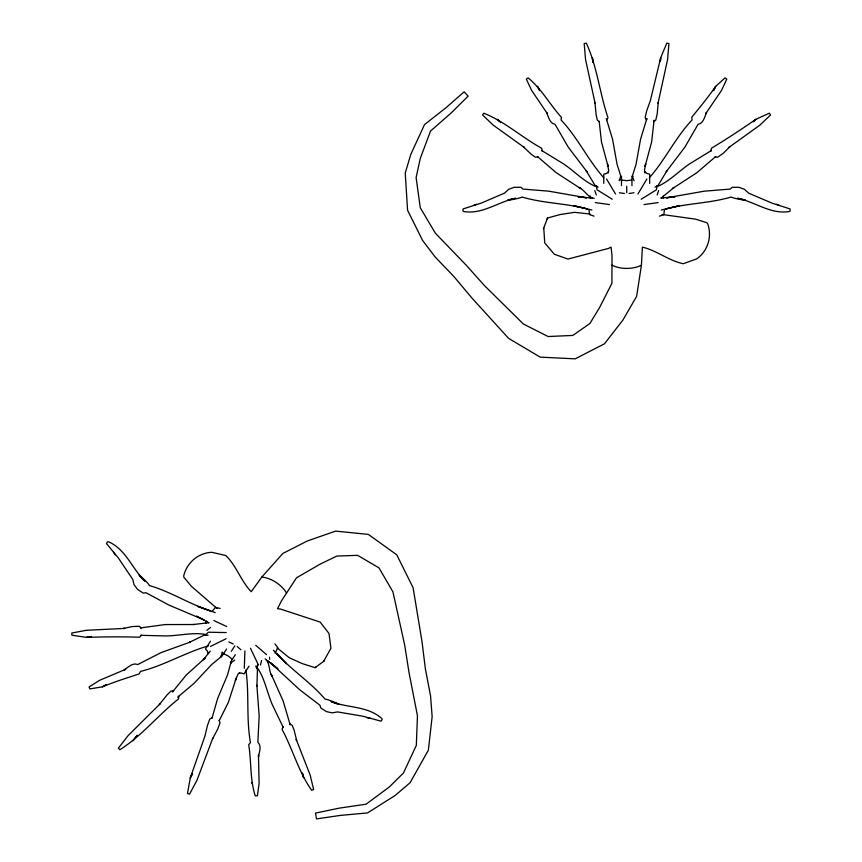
<?xml version="1.0" encoding="UTF-8"?>
<svg xmlns="http://www.w3.org/2000/svg" width="862" height="862" viewBox="0 0 862 862"><rect width="100%" height="100%" fill="white"/><g stroke="black" fill="none" stroke-linecap="round" stroke-linejoin="round"><path stroke-width="1.29" d="M543.76 227.902L544.73 242.912L554.374 254.279L567.983 259.063L608.507 248.407L611.072 247.125L612.02 255.831L611.901 283.382L599.456 307.766L589.867 323.519L572.842 335.426L548.081 336.536L523.32 323.972L484.358 285.484L466.083 265.054L435.407 233.236L420.268 207.753L416.098 177.561L420.322 158.285L430.537 131.056L451.138 112.997L468.152 96.135L464.144 91.825L446.128 107.621L424.524 124.602L410.818 154.341L405.237 173.046L407.575 210.274L422.595 240.455L435.17 257.005L454.112 276.777L471.751 297.832L508.612 338.378L540.215 357.137L575.18 358.84L604.456 343.819L622.849 320.158L636.598 296.453L641.436 265.173L642.384 247.125C656.898 250.53 668.535 260.669 683.297 263.707L696.808 258.837C707.971 251.014 712.281 236.285 707.627 223.657L706.775 222.665L695.451 219.142L662.07 214.476M244.302 668.309L244.927 650.907M178.768 696.162L178.606 698.866C158.263 714.91 141.928 735.846 119.872 749.714L118.374 748.173L128.147 735.545L159.944 703.985L159.341 704.599L167.153 694.783L171.01 691.044L173.618 690.861L172.443 691.96L186.246 675.054L205.091 658.04L203.292 659.764L210.263 651.144M658.202 102.427L657.264 113.558L655.766 120.141L653.687 121.714L654.075 120.152L651.661 141.842L645.078 166.366L645.66 163.942L644.431 170.504L644.927 172.971M660.378 61.299L660.701 57.689L666.832 43.1L668.934 43.585L667.587 59.5L658.029 103.268M660.4 61.191L660.701 57.689L650.357 100.628L646.629 111.123L645.142 117.695L646.478 120.055L646.866 118.503L640.552 139.299L636.07 164.297L632.331 176.193L634.033 180.729M222.17 651.984L221.135 656.715L211.535 664.677L194.187 683.221L177.594 697.261M250.486 648.256L258.126 664.44L256.574 668.438M608.206 172.971L608.691 170.504L607.473 163.942L608.044 166.366L601.471 141.842L599.198 121.434M260.453 665.001L261.606 660.518M212.03 718.078L217.677 698.425L227.493 675L230.822 662.975L234.712 660.098M657.167 194.974L658.633 190.588M547.154 219.002L547.521 218.021L560.354 214.487L574.598 212.332L590.082 214.035M543.394 228.893L547.521 218.021M619.099 180.729L620.802 176.193L617.063 164.297L612.58 139.299L606.266 118.503M713.477 90.499L715.686 86.372L725.028 77.882L726.795 79.132L721.483 90.467L705.633 113.784L706.549 112.48C704.696 116.51 703.478 123.568 698.08 124.29L684.913 147.1L666.229 171.71L666.865 170.838L658.245 185.19L654.958 187.173M219.207 720.686L228.387 702.314L236.188 678.157L235.348 680.506L237.89 674.321L239.647 672.522M323.584 661.402L330.933 648.278L329.004 633.495L320.179 622.084L280.365 609.014L277.521 608.712L281.454 600.879L296.506 577.809L320.211 564.093L336.816 556.076L357.579 555.333L378.968 567.853L392.932 591.849L404.741 645.326L408.987 672.403L417.456 715.783L416.324 745.404L403.427 773.02L389.419 786.898L366.048 804.214L338.938 808.19L315.492 813.103L316.526 818.9L340.221 815.43L367.589 812.909L395.259 795.378L410.096 782.707L428.36 750.177L432.142 716.678L430.569 695.957L425.408 669.063L422.035 641.813L413.103 587.744L396.768 554.816L368.333 534.397L335.598 531.111L307.292 540.991L282.876 553.426L261.832 577.055L251.219 591.698C240.886 580.956 236.619 566.129 225.887 555.548L211.89 552.305C198.271 552.801 186.655 562.832 183.692 575.967L183.875 577.249L191.461 586.365L216.955 608.421M713.531 90.532L715.686 86.372C708.241 97.147 699.955 107.168 691.777 117.243L692.035 120.023C675.463 137.489 665.119 160.063 649.377 177.701M192.463 773.753L190.276 777.88L187.496 793.471L189.521 794.204L197.032 780.11L212.785 738.163L212.472 738.96L217.73 729.101L220.047 722.765L219.153 720.32M192.495 773.688L190.276 777.88L204.908 736.213L207.483 725.384L209.8 719.048L212.203 717.798M606.654 120.055L607.99 117.695C599.629 93.171 597.28 66.73 586.289 43.1L584.188 43.585L585.546 59.5L595.103 103.268L594.931 102.427L596.148 114.915L597.355 120.141L599.446 121.714M637.934 193.982L646.877 179.037M212.246 611.255L215.565 607.344L220.101 608.464M205.867 623.291L207.085 621.416M205.328 635.283L208.335 632.223L226.232 632.568M210.49 641.231L205.468 648.989L207.44 651.101L208.022 653.536M226.587 648.989L221.523 656.812L220.597 656.262M231.307 651.316L234.841 645.853M235.358 654.667L230.294 662.49L231.178 663.115M249.032 666.175L244.011 673.922L241.285 672.985L238.817 673.459M256.316 667.242L258.126 664.44M275.053 653.213L277.866 647.642L274.978 643.968M136.562 736.159L132.953 740.792L137.252 735.264M608.389 171.732L606.579 173.467L603.777 174.167L603.777 183.401M753.345 121.531L755.823 119.322L769.335 113.191L770.574 114.958L759.896 125.13L728.724 147.553L729.748 146.82L723.401 153.188L717.701 157.186L714.986 157.035L715.729 156.539L696.808 172.756L672.403 188.616L673.955 187.55L661.262 197.991M753.14 121.779L755.823 119.322C741.32 129.462 726.504 139.094 711.441 148.253L710.741 150.979L711.484 150.484L689.729 163.78C678.922 171.032 669.515 181.332 657.62 186.407M206.88 630.337L210.49 627.45M641.436 265.173C632.923 269.515 620.521 269.515 612.02 265.173M277.165 647.89L289.233 657.717L302.368 663.654L315.061 667.662L315.912 667.037M315.061 667.662L324.435 660.777M641.166 199.241L656.381 189.802L657.243 185.599M106.457 684.59L102.362 686.852L89.907 688.9L89.098 686.906L99.712 680.269L125.69 669.3L124.214 669.893C127.867 667.49 133.039 662.242 137.672 664.58L161.183 652.577L190.243 642.071L189.231 642.459L204.272 635.078L208.098 635.208M103.375 686.271L105.412 685.118M210.468 646.425L226.092 638.731M586.408 197.775L548.846 191.181L522.9 189.08L520.896 187.291L514.075 187.313L508.591 189.349L504.518 193.131L481.071 203.173L463.099 208.916L462.937 210.921L463.918 211.567C482.558 214.573 498.204 201.773 515.638 198.26C495.962 202.214 518.407 199.187 521.984 197.01C543.265 203.389 565.925 203.195 587.216 208.927L573.812 205.749L591.892 210.005M473.669 205.501L476.514 204.24M208.593 645.81C185.492 652.405 164.179 665.496 140.495 671.433L139.213 673.922C126.865 677.931 114.463 681.853 102.362 686.852M659.398 216.136L663.826 214.616L664.494 209.531M660.906 198.012L675.054 196.827L666.638 197.807M91.135 636.641L86.556 637.384L71.891 635.197L71.805 633.042L86.286 630.294L124.645 628.409L123.395 628.463L132.177 626.555L139.138 626.297L141.336 627.902L140.431 627.913L165.138 624.573L194.241 624.519M661.229 210.005L679.321 205.749L665.917 208.927C687.208 203.195 709.868 203.389 731.148 197.01C734.715 199.187 757.17 202.214 737.484 198.26C754.929 201.773 770.563 214.573 789.215 211.567L790.195 210.921L790.034 208.916L772.061 203.173L748.604 193.131L744.542 189.349L739.046 187.313L732.237 187.291L730.233 189.08L704.286 191.181L666.714 197.775M91.34 636.576L86.556 637.384C104.248 636.759 121.919 636.706 139.536 637.201L141.605 635.294L140.711 635.305L166.204 635.951C179.21 635.747 192.7 632.191 205.447 634.4M619.39 192.776L624.39 193.487M644.022 204.563L658.137 202.592M631.717 180.061L626.728 180.686L620.424 179.91M261.832 577.055C271.325 578.036 281.734 584.77 286.529 593.034M193.681 624.476L208.679 622.698M633.031 176.279L631.954 176.322L631.954 185.642M620.424 176.279L621.502 176.322L621.502 185.642M586.494 197.807L578.079 196.827L592.226 198.012M595.308 202.592L609.434 204.563M266.66 660.184L277.898 668.858L270.431 662.695L299.373 689.471L320.017 705.332L320.729 707.928L326.461 711.603L332.172 712.874L337.645 711.915L362.794 716.214L381.004 721.16L382.222 719.565L381.758 718.499C367.729 705.838 347.645 708.09 331.094 701.571C349.767 708.941 329.273 699.287 325.093 699.179C310.686 682.262 291.561 670.108 276.799 653.73L286.324 663.686L273.448 650.282M629.066 193.487L633.969 192.754M367.201 717.798L370.272 718.283M594.187 198.368C587.561 197.592 584.975 190.103 579.167 187.55L580.729 188.616L556.324 172.756L537.392 156.539L538.147 157.035L535.431 157.186L531.369 154.363L523.385 146.82L524.408 147.553L493.226 125.13L482.558 114.958L483.797 113.191C504.895 121.671 521.909 137.392 541.692 148.253L542.392 150.979L541.648 150.484L563.392 163.78C574.211 171.032 583.606 181.332 595.502 186.407M267.866 661.628L269.494 661.93L267.608 660.766M594.047 216.136L589.619 214.616L588.962 209.531M208.992 622.87L196.482 616.179L204.068 619.929L168.866 605.049L145.937 592.711L143.275 593.121L137.575 589.403L134.073 584.716L132.705 579.329L118.471 558.156L106.5 543.577L107.448 541.81L108.623 541.799C125.917 549.396 132.091 568.651 144.827 581.074C130.453 567.056 147.661 581.796 149.471 585.567C170.805 591.763 189.726 604.24 210.716 610.986L197.743 606.374L215.231 612.623M240.918 649.786L237.201 646.511M776.619 204.24L779.463 205.501M223.56 653.665L222.568 653.213L228.279 655.993L232.137 659.225M213.808 620.532L226.728 626.545M598.174 187.173L594.888 185.19L586.268 170.838L586.903 171.71L568.22 147.1L554.999 124.247C549.633 123.557 548.437 116.478 546.583 112.48L547.489 113.784M612.279 199.241L597.075 189.802L596.202 185.599M255.777 645.336L266.552 654.657M233.268 643.968L228.764 641.921M265.205 658.816C270.356 663.061 268.448 670.755 271.939 676.056L271.218 674.31L283.092 700.881L290.171 724.78L289.804 723.961L292.175 725.308L294.05 729.888L296.657 740.555L296.194 739.391L310.191 775.143L313.628 789.484L311.624 790.292C298.521 771.716 292.768 749.272 282.068 729.403L282.952 726.741L283.307 727.56L272.273 704.577C267.134 692.617 264.839 678.857 257.598 668.136M500.876 122.598L497.299 119.322L499.788 121.531M645.067 171.732L646.877 173.467L649.679 174.167L649.679 183.401M546.767 112.782L531.649 90.467L526.337 79.132L528.094 77.882C541.605 88.829 549.816 104.55 561.356 117.243L561.087 120.023C577.659 137.489 588.003 160.063 603.756 177.701M206.233 621.006L207.182 622.364M113.525 552.186L115.228 554.794M606.579 179.037L615.511 193.982M539.601 90.532L537.446 86.372L539.655 90.499M255.777 666.046L257.458 669.494L256.898 686.227L256.844 685.15L259.16 715.966L257.857 742.333C261.983 745.824 259.139 752.418 258.525 756.782L258.471 755.198L259.106 783.386L257.404 795.788L255.249 795.874C249.861 779.345 251.499 761.685 248.709 744.757L250.443 742.57C246.155 718.531 249.355 693.716 245.907 669.946M594.823 190.588L596.288 194.974M302.39 773.117L303.618 777.815L302.411 773.322M269.494 657.2L269.709 659.279M251.984 782.502L252.016 783.666M663.298 195.965L663.298 198.195M626.728 186.257L626.728 192.754M590.147 195.965L590.147 198.195M592.463 57.905L592.83 62.355L592.463 57.905"/></g></svg>
